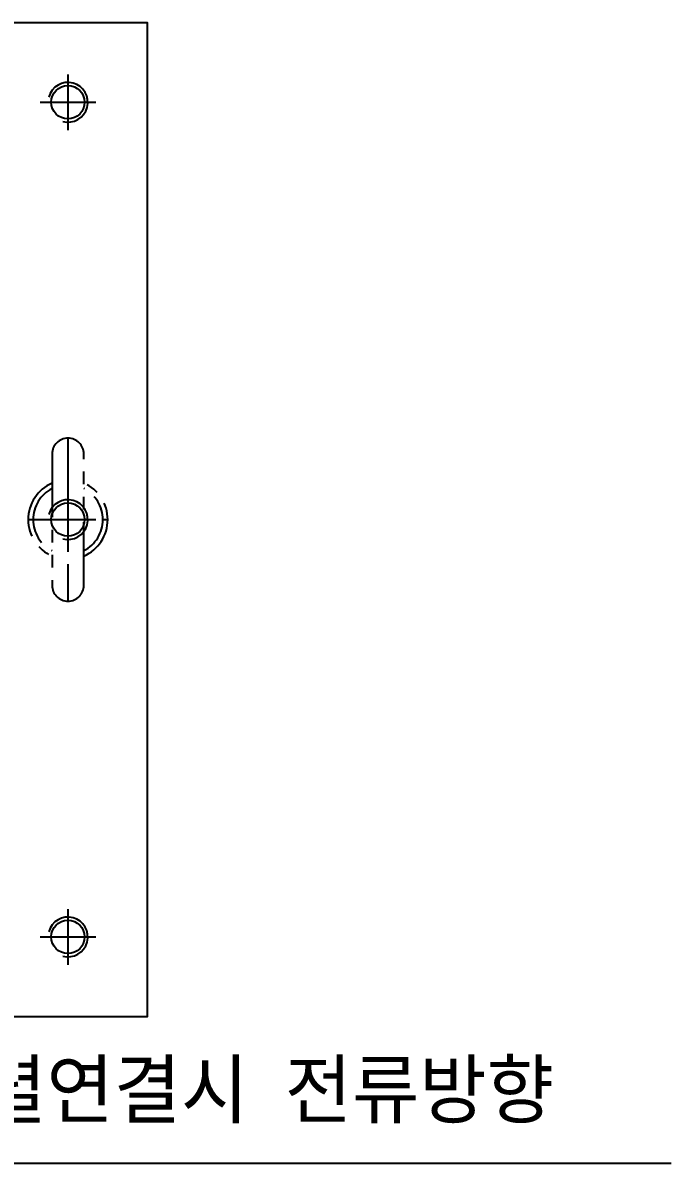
# Model space of a CAD drawing. Header units: millimetres. Extents: x 2584 to 14522, y 0 to 1456.
# Drawn here: x 5490 to 5653.1, y 657.4 to 944.3 of the extents above; entities that cross this region are included whole.
import ezdxf

# ---------------------------------------------------------------- set-up
doc = ezdxf.new("R2010")
doc.units = ezdxf.units.MM
doc.linetypes.add('CENTER', pattern=[50.8, 31.75, -6.35, 6.35, -6.35])
doc.linetypes.add('PHANTOM2', pattern=[31.75, 15.875, -3.175, 3.175, -3.175, 3.175, -3.175])
doc.layers.add('CENTER', color=1, linetype='CENTER')
doc.layers.add('THIN', color=3, linetype='Continuous')
doc.styles.get("Standard").update_dxf_attribs({"font": 'ISOCP.SHX', "bigfont": 'WHGTXT.SHX'})
doc.dimstyles.new('PS-5', dxfattribs={"dimscale": 5, "dimtxt": 3.2, "dimasz": 2.5, "dimexe": 2, "dimexo": 2.5, "dimgap": 2, "dimtad": 1, "dimtoh": 1, "dimrnd": 0.05, "dimzin": 12, "dimdsep": 46, "dimtxsty": 'Standard', "dimcen": 0, "dimclrt": 2, "dimazin": 3, "dimtfac": 1, "dimtofl": 0, "dimtmove": 0, "dimatfit": 3, "dimfxl": 0, "dimtolj": 1, "dimtzin": 0, "dimarcsym": 0})

# ---------------------------------------------------------------- blocks, each defined once
blk = doc.blocks.new('A$C2BE67DD4')
at = {"color": 2}
blk.add_lwpolyline([(-600, 0), (0, 0), (0, 250), (-600, 250)], close=True, dxfattribs=at)
for centre in [(-20, 230), (-20, 125), (-20, 20)]:
    blk.add_circle(centre, 4.19)
at = {"layer": 'CENTER'}
for p, q in [((-20, 237), (-20, 223)), ((-27, 230), (-13, 230)), ((-20, 132), (-20, 118)), ((-27, 125), (-13, 125)), ((-20, 27), (-20, 13)), ((-27, 20), (-13, 20))]:
    blk.add_line(p, q, dxfattribs=at)
at = {"layer": 'THIN'}
for centre in [(-20, 230), (-20, 125), (-20, 20)]:
    blk.add_arc(centre, 5, 255, 165, dxfattribs=at)

msp = doc.modelspace()

# ---------------------------------------------------------------- linework, layer by layer
at = {"color": 6, "linetype": 'PHANTOM2'}
for p, q in [((5501.38, 839.822, 0), (5501.38, 798.822, 0)), ((5491.38, 819.322, 0), (5511.38, 819.322, 0))]:
    msp.add_line(p, q, dxfattribs=at)
at = {"color": 6, "linetype": 'PHANTOM2', "elevation": 0}
msp.add_lwpolyline([(5497.38, 835.822), (5497.38, 802.822, 1), (5505.38, 802.822), (5505.38, 835.822, 1)], format="xyb", close=True, dxfattribs=at)
at = {"color": 6, "linetype": 'PHANTOM2'}
for radius, start, end in [(10, 113.57818, 246.42182), (8.77, 117.13575, 242.86425), (10, 293.57818, 66.42182), (8.77, 297.13575, 62.86425)]:
    msp.add_arc((5501.38, 819.322, 0), radius, start, end, dxfattribs=at)

# ---------------------------------------------------------------- block references
msp.add_blockref('A$C2BE67DD4', (5521.38, 694.322, 0))

# ---------------------------------------------------------------- texts
at = {"color": 2, "insert": (5462.124, 667.396, 0), "char_height": 16, "attachment_point": 7}
msp.add_mtext('직렬연결시 전류방향', dxfattribs=at)

# ---------------------------------------------------------------- leaders
at = {"annotation_type": 0, "has_hookline": 1, "hookline_direction": 0, "text_width": 191}
msp.add_leader([(5411.249, 667.292, 0), (5452.124, 657.396, 0)], dimstyle='PS-5', override={"dimgap": 2, "dimtad": 1}, dxfattribs=at)

doc.saveas('drawing.dxf')
